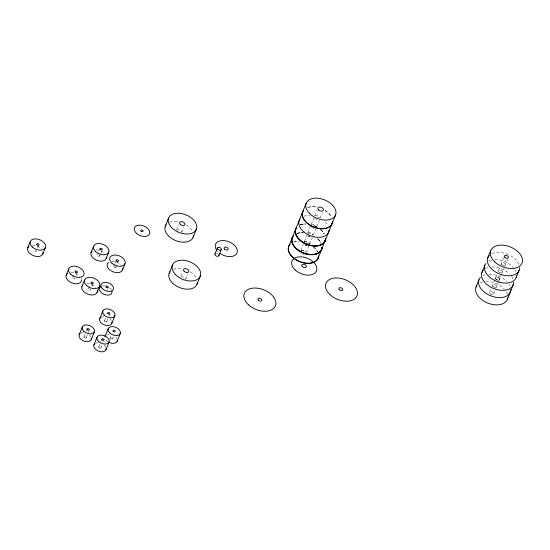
<?xml version="1.0" encoding="UTF-8"?>
<svg xmlns="http://www.w3.org/2000/svg" width="550" height="550" viewBox="0 0 550 550"><rect width="100%" height="100%" fill="white"/><g stroke="black" fill="none" stroke-linecap="round" stroke-linejoin="round"><path stroke-width="0.41" stroke-dasharray="2.75 2.06" d="M37.661 248.139L38.624 245.761M72.559 277.64L74.161 273.673M76.127 275.413L76.773 273.824M97.426 254.98L99.99 248.634M99.715 255.936L100.677 253.55M100.994 252.759L101.64 251.171M88.358 288.839L89.32 286.461M91.926 286.619L92.888 284.233M83.964 336.738L85.841 332.09M86.157 331.313L87.093 328.989M113.664 266.496L114.62 264.11M114.943 263.319L116.229 260.143M86.254 337.562L88.756 331.361M115.947 267.444L117.872 262.68M107.078 290.269L107.669 288.819M104.493 320.678L105.744 317.577M106.776 321.496L108.652 316.848M108.969 316.071L109.594 314.524M98.691 346.906L100.574 342.258M100.884 341.488L101.826 339.164M100.98 347.731L101.922 345.407M109.897 338.408L111.148 335.308M112.179 339.226L114.063 334.579M176.688 229.921L178.784 224.716M181.844 232.107L183.947 226.903M180.888 276.155L182.689 271.7M185.749 279.091L187.853 273.886M300.74 250.415L307.491 233.702M307.794 232.959L310.963 225.108M311.272 224.352L314.442 216.501M314.738 215.772L316.958 210.279M306.261 252.567L308.798 246.283M309.719 244.008L312.311 237.586M313.246 235.276L315.782 228.992M316.724 226.662L319.261 220.378M320.189 218.089L322.41 212.589M489.679 292.483L491.734 287.382M492.03 286.653L497.021 274.312M498.493 270.669L499.668 267.754M500.844 264.839L504.371 256.101M493.646 293.906L495.708 288.805M496.004 288.076L498.644 281.538M498.939 280.809L501.579 274.278M501.875 273.549L504.522 266.991M504.817 266.262L507.76 258.981M32.436 245.231A8.154 5.143 22 0 1 41.456 248.992M35.757 250.229A1.238 0.784 22 0 1 36.293 251.446A1.238 0.784 22 0 1 34.712 251.453A1.238 0.784 22 0 1 34.169 250.236M112.007 261.36A8.154 5.143 22 0 1 121.351 265.506M115.816 266.771A1.238 0.784 22 0 1 115.246 267.829A1.238 0.784 22 0 1 113.644 266.874A1.238 0.784 22 0 1 114.757 266.145M96.298 249.844A8.154 5.143 22 0 1 104.789 253.612M99.364 255.035A1.238 0.784 22 0 1 99.474 256.19A1.238 0.784 22 0 1 97.831 255.929A1.238 0.784 22 0 1 97.618 254.753M70.909 272.511A8.154 5.143 22 0 1 79.922 276.272M81.208 278.252A8.154 5.143 22 0 1 81.469 279.056M74.573 277.757A1.238 0.784 22 0 1 74.504 278.898A1.238 0.784 22 0 1 72.834 278.472A1.238 0.784 22 0 1 72.896 277.331M86.708 283.711A8.154 5.143 22 0 1 95.721 287.471M90.124 288.764A1.238 0.784 22 0 1 90.448 290.022A1.238 0.784 22 0 1 88.708 289.74A1.238 0.784 22 0 1 88.701 288.53M101.571 316.979A6.497 4.098 22 0 1 103.675 316.601M109.897 318.89A6.497 4.098 22 0 1 111.368 320.609M102.527 286.028A6.634 4.187 22 0 1 105.339 286.076M109.491 287.863A6.634 4.187 22 0 1 111.506 290.022M107.993 341.818A6.497 4.098 22 0 1 104.926 337.693M107.463 334.544A6.497 4.098 22 0 1 109.079 334.331M115.748 337.033A6.497 4.098 22 0 1 116.772 338.332M109.952 338.278A1.217 0.77 22 0 1 111.698 338.305A1.217 0.77 22 0 1 111.815 339.591A1.217 0.77 22 0 1 110.014 338.965M81.042 333.039A6.497 4.098 22 0 1 83.146 332.661M89.368 334.95A6.497 4.098 22 0 1 90.846 336.669M95.776 343.207A6.497 4.098 22 0 1 98.429 342.843M104.101 345.118A6.497 4.098 22 0 1 105.792 347.27M218.061 251.811A11.578 7.301 22 0 1 217.353 251.041M216.528 253.413A2.097 1.327 22 0 1 217.986 253.935M173.498 269.266A14.974 9.446 22 0 1 182.174 268.737M190.307 271.92A14.974 9.446 22 0 1 196.604 278.623M182.861 280.582A2.805 1.767 22 0 1 182.614 280.521M181.438 279.971A2.805 1.767 22 0 1 181.218 279.812M180.936 277.014A2.805 1.767 22 0 1 183.755 277.193A2.805 1.767 22 0 1 185.542 279.173M169.593 222.282A14.974 9.446 22 0 1 178.269 221.753M186.402 224.936A14.974 9.446 22 0 1 192.184 230.649M178.001 233.262A2.805 1.767 22 0 1 177.533 232.994M176.694 230.251A2.805 1.767 22 0 1 179.712 230.154A2.805 1.767 22 0 1 181.651 232.375M293.308 242.186A15.826 9.982 22 0 1 298.437 241.271M306.79 242.853A15.826 9.982 22 0 1 308.254 243.471M313.596 246.847A15.826 9.982 22 0 1 317.728 252.079M301.166 250.381A2.963 1.87 22 0 1 305.931 252.258M296.801 233.551A15.826 9.982 22 0 1 303.277 232.657A15.826 9.982 22 0 0 296.828 233.489M318.182 239.216A15.826 9.982 22 0 1 320.678 242.392M307.244 245.596A2.963 1.87 22 0 1 304.961 244.695M304.171 242.103A2.963 1.87 22 0 1 307.361 241.808A2.963 1.87 22 0 1 309.54 244.214M294.442 241.945A15.826 9.982 22 0 1 299.722 241.457M313.534 246.998A15.826 9.982 22 0 1 317.666 252.237M304.501 254.382A2.963 1.87 22 0 1 303.414 254.361M301.881 253.811A2.963 1.87 22 0 1 301.634 253.66M301.104 250.532A2.963 1.87 22 0 1 305.869 252.416M296.739 233.702A15.826 9.982 22 0 1 303.215 232.815M317.02 238.356A15.826 9.982 22 0 1 321.159 243.595M307.182 245.754A2.963 1.87 22 0 1 304.679 244.674M304.246 242.124A2.963 1.87 22 0 1 307.299 241.966A2.963 1.87 22 0 1 309.464 244.179M303.779 216.281A15.826 9.982 22 0 1 310.255 215.394M317.261 216.947A15.826 9.982 22 0 1 318.718 217.566M325.16 221.952A15.826 9.982 22 0 1 328.192 226.174M314.229 228.305A2.963 1.87 22 0 1 312.18 227.569M311.527 227.033A2.963 1.87 22 0 1 311.348 226.834M311.458 224.551A2.963 1.87 22 0 1 314.621 224.627A2.963 1.87 22 0 1 316.525 226.916M307.271 207.646A15.826 9.982 22 0 1 316.436 207.082A15.826 9.982 22 0 0 307.244 207.708M325.029 210.451A15.826 9.982 22 0 1 331.141 216.487M316.896 219.532A2.963 1.87 22 0 1 315.205 218.611M315.123 215.834A2.963 1.87 22 0 1 317.976 215.964A2.963 1.87 22 0 1 319.956 217.917M325.002 210.512A15.826 9.982 22 0 1 331.114 216.549M300.3 224.895A15.826 9.982 22 0 1 305.429 223.974A15.826 9.982 22 0 0 300.314 224.847M313.782 225.555A15.826 9.982 22 0 1 316.676 226.889A15.826 9.982 22 0 0 313.796 225.514M320.581 229.549A15.826 9.982 22 0 1 324.17 233.736M310.193 236.857A2.963 1.87 22 0 1 308.234 235.861M307.966 233.193A2.963 1.87 22 0 1 310.867 233.159A2.963 1.87 22 0 1 312.984 235.166M300.266 224.984A15.826 9.982 22 0 1 305.387 224.063M315.205 226.263A15.826 9.982 22 0 1 316.642 226.978M320.547 229.639A15.826 9.982 22 0 1 324.136 233.826M310.152 236.947A2.963 1.87 22 0 1 308 235.764M307.931 233.282A2.963 1.87 22 0 1 310.688 233.193A2.963 1.87 22 0 1 312.881 235.056M318.209 239.154A15.826 9.982 22 0 1 320.698 242.33M320.602 229.508A15.826 9.982 22 0 1 324.191 233.688M483.099 275.529A16.851 10.629 22 0 1 484.825 274.876M488.826 274.244A16.851 10.629 22 0 1 506.694 281.332M509.211 284.543A16.851 10.629 22 0 1 510.036 286.213M485.258 268.682A16.851 10.629 22 0 1 487.761 267.616M491.762 266.984A16.851 10.629 22 0 1 509.623 274.072M511.617 276.457A16.851 10.629 22 0 1 513.267 279.785M488.978 260.989A16.851 10.629 22 0 1 491.638 260.088M494.704 259.703A16.851 10.629 22 0 1 513.294 267.568M515.089 270.002A16.851 10.629 22 0 1 515.914 271.673M480.164 282.803A16.851 10.629 22 0 1 482.824 281.896M485.891 281.518A16.851 10.629 22 0 1 504.487 289.376M506.275 291.816A16.851 10.629 22 0 1 507.396 294.319M491.92 253.701A16.851 10.629 22 0 1 518.856 264.385M104.796 321.454A1.217 0.77 22 0 0 106.755 321.558A1.217 0.77 22 0 0 105.346 320.244A1.217 0.77 22 0 0 104.796 321.454M84.274 337.514A1.217 0.77 22 0 0 86.226 337.624A1.217 0.77 22 0 0 84.824 336.304A1.217 0.77 22 0 0 84.274 337.514M99 347.689A1.217 0.77 22 0 0 100.959 347.793A1.217 0.77 22 0 0 99.55 346.479A1.217 0.77 22 0 0 99 347.689M493.178 286.584A2.111 1.334 22 0 0 496.554 286.722A2.111 1.334 22 0 0 494.072 284.46A2.111 1.334 22 0 0 493.178 286.584M496.093 279.283A2.111 1.334 22 0 0 499.489 279.462A2.111 1.334 22 0 0 497.049 277.179A2.111 1.334 22 0 0 496.093 279.283A2.111 1.334 22 0 0 499.476 279.489A2.111 1.334 22 0 0 497.035 277.2A2.111 1.334 22 0 0 496.086 279.304M499.029 272.016A2.111 1.334 22 0 0 502.418 272.202A2.111 1.334 22 0 0 499.984 269.913A2.111 1.334 22 0 0 499.029 272.016M490.215 293.831A2.111 1.334 22 0 0 493.604 294.016A2.111 1.334 22 0 0 491.171 291.727A2.111 1.334 22 0 0 490.215 293.831M501.971 264.729A2.111 1.334 22 0 0 505.361 264.914A2.111 1.334 22 0 0 502.92 262.632A2.111 1.334 22 0 0 501.971 264.729"/><path stroke-width="0.82" d="M27.706 247.919L30.271 241.567M42.893 253.853L45.458 247.507M66.179 275.192L68.743 268.84M91.046 252.539L93.61 246.187M81.977 286.392L84.542 280.046M106.226 258.472L108.79 252.12M79.138 334.84L82.342 326.899M97.157 292.332L99.722 285.979M91.183 339.701L94.387 331.76M99.667 318.773L102.871 310.839M122.464 269.981L125.029 263.636M93.871 345.008L97.075 337.074M108.274 328.57L105.071 336.504A6.497 4.098 22 0 1 105.765 335.452M111.712 323.634L114.916 315.693M105.916 349.869L109.12 341.928M117.116 341.364L120.319 333.424M165.254 226.291L168.561 218.116M169.159 273.274L172.466 265.093M193.098 237.332L196.398 229.157M196.996 284.316L200.303 276.134M214.981 254.045L217.449 247.919M218.845 255.681L221.32 249.556A2.097 1.327 22 0 0 218.893 247.287A2.097 1.327 22 0 0 217.944 249.377A2.097 1.327 22 0 0 221.32 249.556M288.661 246.579L306.151 203.301M318.079 258.246L335.569 214.968M476.025 286.99L478.967 279.709M481.896 272.463L484.832 265.176M487.774 257.888L490.717 250.607M507.341 299.413L513.226 284.859M516.154 277.599L519.097 270.318M43.099 252.567A8.154 5.143 22 0 1 32.973 255.482A8.154 5.143 22 0 1 28.971 246.297M122.636 268.311A8.154 5.143 22 0 1 112.812 271.728A8.154 5.143 22 0 1 108.542 262.426M106.432 257.187A8.154 5.143 22 0 1 96.573 260.219A8.154 5.143 22 0 1 91.994 251.164M81.565 279.847A8.154 5.143 22 0 1 71.438 282.755A8.154 5.143 22 0 1 67.437 273.577M97.336 290.654A8.154 5.143 22 0 1 87.78 294.181A8.154 5.143 22 0 1 82.926 285.024M111.925 322.252A6.497 4.098 22 0 1 103.675 324.686A6.497 4.098 22 0 1 101.118 317.185M112.014 291.301A6.634 4.187 22 0 1 103.916 294.305A6.634 4.187 22 0 1 101.028 286.522M117.329 339.982A6.497 4.098 22 0 1 108.563 342.155M91.403 338.319A6.497 4.098 22 0 1 83.456 340.883A6.497 4.098 22 0 1 80.183 333.499M106.129 348.487A6.497 4.098 22 0 1 98.182 351.051A6.497 4.098 22 0 1 94.916 343.668M216.741 250.264A11.578 7.301 22 0 1 224.723 240.68A11.578 7.301 22 0 1 237.043 252.89A11.578 7.301 22 0 1 219.752 253.248M218.68 254.609A2.097 1.327 22 0 1 217.931 256.286A2.097 1.327 22 0 1 215.215 255.214A2.097 1.327 22 0 1 215.779 253.461M197.402 282.356A14.974 9.446 22 0 1 179.843 287.671A14.974 9.446 22 0 1 170.032 271.734M193.497 235.379A14.974 9.446 22 0 1 175.945 240.687A14.974 9.446 22 0 1 166.127 224.758M318.567 256.025A15.826 9.982 22 0 1 300.018 261.635A15.826 9.982 22 0 1 289.644 244.798M322.059 247.383A15.826 9.982 22 0 1 303.511 253A15.826 9.982 22 0 1 293.136 236.156M318.505 256.176A15.826 9.982 22 0 1 299.2 261.484A15.826 9.982 22 0 1 290.297 244.166M321.998 247.541A15.826 9.982 22 0 1 303.449 253.151A15.826 9.982 22 0 1 293.074 236.314M329.038 230.12A15.826 9.982 22 0 1 310.482 235.73A15.826 9.982 22 0 1 300.114 218.893M332.53 221.478A15.826 9.982 22 0 1 313.974 227.095A15.826 9.982 22 0 1 303.6 210.251A15.826 9.982 22 0 0 313.246 226.868A15.826 9.982 22 0 0 332.393 222.509M325.559 238.728A15.826 9.982 22 0 1 307.003 244.344A15.826 9.982 22 0 1 296.636 227.501A15.826 9.982 22 0 0 307.024 244.296A15.826 9.982 22 0 0 325.572 238.686M325.518 238.817A15.826 9.982 22 0 1 306.969 244.434A15.826 9.982 22 0 1 296.594 227.597M322.087 247.328A15.826 9.982 22 0 1 303.531 252.938A15.826 9.982 22 0 1 293.157 236.101M510.737 289.499A16.851 10.629 22 0 1 490.799 295.845A16.851 10.629 22 0 1 480.391 277.461M513.679 282.219A16.851 10.629 22 0 1 493.742 288.564A16.851 10.629 22 0 1 483.333 270.181M516.587 275.736A16.851 10.629 22 0 1 496.678 281.304A16.851 10.629 22 0 1 485.76 263.512M507.774 297.55A16.851 10.629 22 0 1 487.864 303.119A16.851 10.629 22 0 1 476.953 285.326M519.558 267.671A16.851 10.629 22 0 1 499.613 274.017A16.851 10.629 22 0 1 489.211 255.633M32.319 247.046A8.154 5.143 22 0 0 45.389 247.672A8.154 5.143 22 0 0 35.888 238.886A8.154 5.143 22 0 0 32.319 247.046M36.96 244.874A1.238 0.784 22 0 0 38.947 244.963A1.238 0.784 22 0 0 37.496 243.629A1.238 0.784 22 0 0 36.96 244.874M111.891 263.175A8.154 5.143 22 0 0 124.96 263.801A8.154 5.143 22 0 0 115.459 255.014A8.154 5.143 22 0 0 111.891 263.175M116.531 261.002A1.238 0.784 22 0 0 118.511 261.092A1.238 0.784 22 0 0 117.067 259.758A1.238 0.784 22 0 0 116.531 261.002M95.652 251.666A8.154 5.143 22 0 0 108.721 252.292A8.154 5.143 22 0 0 99.22 243.506A8.154 5.143 22 0 0 95.652 251.666M100.292 249.494A1.238 0.784 22 0 0 102.279 249.583A1.238 0.784 22 0 0 100.829 248.249A1.238 0.784 22 0 0 100.292 249.494M70.792 274.319A8.154 5.143 22 0 0 83.854 274.945A8.154 5.143 22 0 0 74.353 266.159A8.154 5.143 22 0 0 70.792 274.319M75.426 272.147A1.238 0.784 22 0 0 77.412 272.243A1.238 0.784 22 0 0 75.969 270.903A1.238 0.784 22 0 0 75.426 272.147M86.591 285.526A8.154 5.143 22 0 0 99.653 286.151A8.154 5.143 22 0 0 90.152 277.365A8.154 5.143 22 0 0 86.591 285.526M91.224 283.346A1.238 0.784 22 0 0 93.211 283.442A1.238 0.784 22 0 0 91.767 282.109A1.238 0.784 22 0 0 91.224 283.346M104.198 315.129A6.497 4.098 22 0 0 114.751 316.071A6.497 4.098 22 0 0 107.621 308.88A6.497 4.098 22 0 0 104.198 315.129M107.931 313.706A1.217 0.77 22 0 0 109.883 313.809A1.217 0.77 22 0 0 108.481 312.496A1.217 0.77 22 0 0 107.931 313.706M141.096 231.144A1.238 0.784 22 0 0 143.089 231.268A1.238 0.784 22 0 0 141.673 229.921A1.238 0.784 22 0 0 141.096 231.144M136.476 233.337A8.154 5.143 22 0 0 149.538 233.963A8.154 5.143 22 0 0 140.037 225.17A8.154 5.143 22 0 0 136.476 233.337M102.444 288.716A6.634 4.187 22 0 0 113.224 289.678A6.634 4.187 22 0 0 105.944 282.336A6.634 4.187 22 0 0 102.444 288.716M106.253 287.258A1.244 0.784 22 0 0 108.254 287.368A1.244 0.784 22 0 0 106.817 286.028A1.244 0.784 22 0 0 106.253 287.258M109.601 332.86A6.497 4.098 22 0 0 120.154 333.802A6.497 4.098 22 0 0 113.025 326.611A6.497 4.098 22 0 0 109.601 332.86M113.334 331.437A1.217 0.77 22 0 0 115.287 331.54A1.217 0.77 22 0 0 113.884 330.227A1.217 0.77 22 0 0 113.334 331.437M83.669 331.196A6.497 4.098 22 0 0 94.222 332.131A6.497 4.098 22 0 0 87.099 324.947A6.497 4.098 22 0 0 83.669 331.196M87.402 329.773A1.217 0.77 22 0 0 89.354 329.876A1.217 0.77 22 0 0 87.952 328.556A1.217 0.77 22 0 0 87.402 329.773M98.402 341.364A6.497 4.098 22 0 0 108.948 342.306A6.497 4.098 22 0 0 101.826 335.115A6.497 4.098 22 0 0 98.402 341.364M102.135 339.941A1.217 0.77 22 0 0 104.088 340.044A1.217 0.77 22 0 0 102.685 338.731A1.217 0.77 22 0 0 102.135 339.941M224.647 249.205A2.166 1.368 22 0 0 228.133 249.391A2.166 1.368 22 0 0 225.631 247.046A2.166 1.368 22 0 0 224.647 249.205M175.642 274.697A14.974 9.446 22 0 0 199.966 276.863A14.974 9.446 22 0 0 183.542 260.294A14.974 9.446 22 0 0 175.642 274.697M184.25 271.411A2.805 1.767 22 0 0 188.753 271.652A2.805 1.767 22 0 0 185.515 268.62A2.805 1.767 22 0 0 184.25 271.411M171.738 227.714A14.974 9.446 22 0 0 196.061 229.879A14.974 9.446 22 0 0 179.637 213.311A14.974 9.446 22 0 0 171.738 227.714M180.345 224.428A2.805 1.767 22 0 0 184.848 224.675A2.805 1.767 22 0 0 181.61 221.636A2.805 1.767 22 0 0 180.345 224.428M309.506 213.448A15.826 9.982 22 0 0 335.211 215.731A15.826 9.982 22 0 0 317.852 198.227A15.826 9.982 22 0 0 309.506 213.448M318.601 209.976A2.963 1.87 22 0 0 323.366 210.231A2.963 1.87 22 0 0 319.942 207.027A2.963 1.87 22 0 0 318.601 209.976M494.828 261.931A16.851 10.629 22 0 0 521.895 263.381A16.851 10.629 22 0 0 502.418 245.149A16.851 10.629 22 0 0 494.828 261.931M504.914 257.448A2.111 1.334 22 0 0 508.303 257.634A2.111 1.334 22 0 0 505.862 255.344A2.111 1.334 22 0 0 504.914 257.448M302.39 266.702A2.475 1.561 22 0 0 306.343 266.86A2.475 1.561 22 0 0 303.435 264.213A2.475 1.561 22 0 0 302.39 266.702M295.192 269.974A13.2 8.326 22 0 0 316.394 271.116A13.2 8.326 22 0 0 301.132 256.829A13.2 8.326 22 0 0 295.192 269.974M339.412 289.795A2.097 1.32 22 0 0 342.767 289.933A2.097 1.32 22 0 0 340.299 287.678A2.097 1.32 22 0 0 339.412 289.795M330 294.663A16.734 10.553 22 0 0 356.881 296.099A16.734 10.553 22 0 0 337.528 277.991A16.734 10.553 22 0 0 330 294.663M258.452 300.3A2.097 1.32 22 0 0 261.807 300.431A2.097 1.32 22 0 0 259.339 298.183A2.097 1.32 22 0 0 258.452 300.3M248.414 304.721A16.734 10.553 22 0 0 275.296 306.164A16.734 10.553 22 0 0 255.949 288.056A16.734 10.553 22 0 0 248.414 304.721"/></g></svg>
